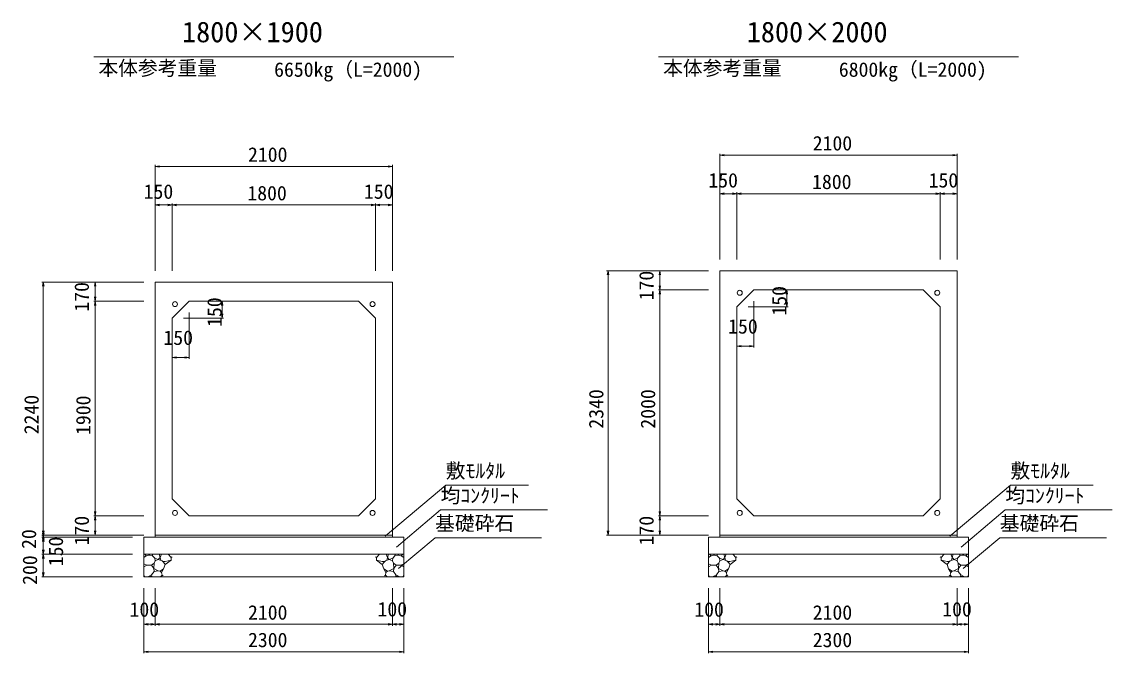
# Model space of a CAD drawing. Units: millimetres on the paper. Extents: x 0 to 841, y 0 to 594.
# Drawn here: x 266.1 to 459.1, y 329.7 to 441.5 of the extents above; entities that cross this region are included whole.
import ezdxf
from ezdxf.enums import TextEntityAlignment as Align

# ---------------------------------------------------------------- set-up
doc = ezdxf.new("R2010")
doc.units = ezdxf.units.MM
for name, color, linetype, lineweight in [('D-STR-DIM（寸法）', 7, 'Continuous', 18), ('D-STR-HTXT（旗揚げ）', 4, 'Continuous', 18), ('D-STR-STRn（構造物）', 5, 'Continuous', 18), ('D-STR（構造物外形線）', 1, 'Continuous', 18)]:
    doc.layers.add(name, color=color, linetype=linetype, lineweight=lineweight)
doc.layers.add('D-STR-TXT（文字）', color=7, linetype='Continuous')
doc.styles.add('ＭＳ ゴシック', font='')
doc.styles.get('ＭＳ ゴシック').set_extended_font_data('MS Gothic')

msp = doc.modelspace()

# ---------------------------------------------------------------- linework, layer by layer
at = {"layer": 'D-STR-DIM（寸法）'}
for p, q in [((389.673, 399.438), (389.673, 418.163)), ((389.673, 417.913), (390.423, 418.038)), ((389.673, 417.913), (389.773, 417.913)), ((390.423, 417.788), (389.673, 417.913)), ((431.573, 417.913), (389.773, 417.913)), ((430.923, 418.038), (431.673, 417.913)), ((431.673, 417.913), (430.923, 417.788)), ((431.673, 417.913), (431.573, 417.913)), ((431.673, 399.438), (431.673, 418.163)), ((289.673, 397.438), (289.673, 416.163)), ((289.673, 415.913), (290.423, 416.038)), ((289.673, 415.913), (289.773, 415.913)), ((290.423, 415.788), (289.673, 415.913)), ((331.573, 415.913), (289.773, 415.913)), ((330.923, 416.038), (331.673, 415.913)), ((331.673, 415.913), (330.923, 415.788)), ((331.673, 415.913), (331.573, 415.913)), ((331.673, 397.438), (331.673, 416.163)), ((389.673, 399.438), (389.673, 411.33)), ((392.673, 399.438), (392.673, 411.33)), ((392.673, 399.438), (392.673, 411.33)), ((428.673, 399.438), (428.673, 411.33)), ((428.673, 399.438), (428.673, 411.33)), ((431.673, 399.488), (431.673, 411.33)), ((389.673, 411.08), (390.423, 411.205)), ((389.673, 411.08), (389.773, 411.08)), ((390.423, 410.955), (389.673, 411.08)), ((389.773, 411.08), (392.573, 411.08)), ((391.923, 411.205), (392.673, 411.08)), ((392.673, 411.08), (391.923, 410.955)), ((392.673, 411.08), (392.573, 411.08)), ((392.673, 411.08), (393.423, 411.205)), ((392.673, 411.08), (392.773, 411.08)), ((393.423, 410.955), (392.673, 411.08)), ((392.773, 411.08), (428.573, 411.08)), ((427.923, 411.205), (428.673, 411.08)), ((428.673, 411.08), (427.923, 410.955)), ((428.673, 411.08), (428.573, 411.08)), ((428.673, 411.08), (429.423, 411.205)), ((428.673, 411.08), (428.773, 411.08)), ((429.423, 410.955), (428.673, 411.08)), ((431.573, 411.08), (428.773, 411.08)), ((430.923, 411.205), (431.673, 411.08)), ((431.673, 411.08), (430.923, 410.955)), ((431.673, 411.08), (431.573, 411.08)), ((289.673, 397.438), (289.673, 409.33)), ((289.673, 409.08), (290.423, 409.205)), ((289.673, 409.08), (289.773, 409.08)), ((290.423, 408.955), (289.673, 409.08)), ((289.773, 409.08), (292.573, 409.08)), ((291.923, 409.205), (292.673, 409.08)), ((292.673, 409.08), (291.923, 408.955)), ((292.673, 409.08), (292.573, 409.08)), ((292.673, 397.438), (292.673, 409.33)), ((292.673, 397.438), (292.673, 409.33)), ((292.673, 409.08), (293.423, 409.205)), ((292.673, 409.08), (292.773, 409.08)), ((293.423, 408.955), (292.673, 409.08)), ((292.773, 409.08), (328.573, 409.08)), ((327.923, 409.205), (328.673, 409.08)), ((328.673, 409.08), (327.923, 408.955)), ((328.673, 409.08), (328.573, 409.08)), ((328.673, 397.438), (328.673, 409.33)), ((328.673, 397.438), (328.673, 409.33)), ((328.673, 409.08), (329.423, 409.205)), ((328.673, 409.08), (328.773, 409.08)), ((329.423, 408.955), (328.673, 409.08)), ((331.573, 409.08), (328.773, 409.08)), ((330.923, 409.205), (331.673, 409.08)), ((331.673, 409.08), (330.923, 408.955)), ((331.673, 409.08), (331.573, 409.08)), ((331.673, 397.488), (331.673, 409.33)), ((387.673, 397.438), (369.606, 397.438)), ((369.731, 396.688), (369.856, 397.438)), ((369.856, 397.438), (369.856, 397.338)), ((369.856, 397.438), (369.981, 396.688)), ((369.856, 397.338), (369.856, 350.738)), ((387.673, 397.438), (378.779, 397.438)), ((378.904, 396.688), (379.029, 397.438)), ((379.029, 397.438), (379.029, 397.338)), ((379.029, 397.438), (379.154, 396.688)), ((379.029, 397.338), (379.029, 394.138)), ((287.673, 395.438), (269.606, 395.438)), ((269.731, 394.688), (269.856, 395.438)), ((269.856, 395.438), (269.856, 395.338)), ((269.856, 395.438), (269.981, 394.688)), ((269.856, 395.338), (269.856, 350.738)), ((287.673, 395.438), (278.779, 395.438)), ((278.904, 394.688), (279.029, 395.438)), ((279.029, 395.438), (279.029, 395.338)), ((279.029, 395.438), (279.154, 394.688)), ((279.029, 395.338), (279.029, 392.138)), ((387.673, 394.038), (378.779, 394.038)), ((387.673, 394.038), (378.779, 394.038)), ((379.029, 394.038), (378.904, 394.788)), ((378.904, 393.288), (379.029, 394.038)), ((379.154, 394.788), (379.029, 394.038)), ((379.029, 394.038), (379.029, 394.138)), ((379.029, 394.038), (379.029, 393.938)), ((379.029, 394.038), (379.154, 393.288)), ((379.029, 354.138), (379.029, 393.938)), ((397.673, 394.038), (401.778, 394.038)), ((401.403, 393.288), (401.528, 394.038)), ((401.528, 394.038), (401.528, 393.938)), ((401.528, 394.038), (401.653, 393.288)), ((401.528, 391.138), (401.528, 393.938)), ((287.673, 392.038), (278.779, 392.038)), ((287.673, 392.038), (278.779, 392.038)), ((279.029, 392.038), (278.904, 392.788)), ((278.904, 391.288), (279.029, 392.038)), ((279.154, 392.788), (279.029, 392.038)), ((279.029, 392.038), (279.029, 392.138)), ((279.029, 392.038), (279.029, 391.938)), ((279.029, 392.038), (279.154, 391.288)), ((297.673, 392.038), (301.778, 392.038)), ((301.403, 391.288), (301.528, 392.038)), ((301.528, 392.038), (301.528, 391.938)), ((301.528, 392.038), (301.653, 391.288)), ((395.673, 392.038), (395.673, 383.84)), ((279.029, 354.138), (279.029, 391.938)), ((295.673, 390.038), (295.673, 381.84)), ((301.528, 389.138), (301.528, 391.938)), ((394.673, 391.038), (401.778, 391.038)), ((401.528, 391.038), (401.403, 391.788)), ((401.653, 391.788), (401.528, 391.038)), ((401.528, 391.038), (401.528, 391.138)), ((294.673, 389.038), (301.778, 389.038)), ((301.528, 389.038), (301.403, 389.788)), ((301.653, 389.788), (301.528, 389.038)), ((301.528, 389.038), (301.528, 389.138)), ((392.673, 389.038), (392.673, 383.84)), ((292.673, 387.038), (292.673, 381.84)), ((392.673, 384.09), (393.423, 384.215)), ((392.673, 384.09), (392.773, 384.09)), ((393.423, 383.965), (392.673, 384.09)), ((395.573, 384.09), (392.773, 384.09)), ((394.923, 384.215), (395.673, 384.09)), ((395.673, 384.09), (394.923, 383.965)), ((395.673, 384.09), (395.573, 384.09)), ((292.673, 382.09), (293.423, 382.215)), ((292.673, 382.09), (292.773, 382.09)), ((293.423, 381.965), (292.673, 382.09)), ((295.573, 382.09), (292.773, 382.09)), ((294.923, 382.215), (295.673, 382.09)), ((295.673, 382.09), (294.923, 381.965)), ((295.673, 382.09), (295.573, 382.09)), ((287.673, 354.038), (278.779, 354.038)), ((287.673, 354.038), (278.779, 354.038)), ((279.029, 354.038), (278.904, 354.788)), ((278.904, 353.288), (279.029, 354.038)), ((279.154, 354.788), (279.029, 354.038)), ((279.029, 354.038), (279.029, 354.138)), ((279.029, 354.038), (279.029, 353.938)), ((279.029, 354.038), (279.154, 353.288)), ((279.029, 350.738), (279.029, 353.938)), ((387.673, 354.038), (378.779, 354.038)), ((387.673, 354.038), (378.779, 354.038)), ((379.029, 354.038), (378.904, 354.788)), ((378.904, 353.288), (379.029, 354.038)), ((379.154, 354.788), (379.029, 354.038)), ((379.029, 354.038), (379.029, 354.138)), ((379.029, 354.038), (379.029, 353.938)), ((379.029, 354.038), (379.154, 353.288)), ((379.029, 350.738), (379.029, 353.938)), ((287.673, 350.638), (269.606, 350.638)), ((287.673, 350.638), (269.606, 350.638)), ((285.673, 350.238), (269.606, 350.238)), ((285.673, 350.238), (269.606, 350.238)), ((269.856, 350.638), (269.731, 351.388)), ((269.856, 350.238), (269.731, 350.988)), ((269.731, 349.888), (269.856, 350.638)), ((269.731, 349.488), (269.856, 350.238)), ((269.981, 351.388), (269.856, 350.638)), ((269.981, 350.988), (269.856, 350.238)), ((269.856, 350.638), (269.856, 350.738)), ((269.856, 350.638), (269.856, 350.538)), ((269.856, 350.638), (269.981, 349.888)), ((269.856, 350.538), (269.856, 350.338)), ((269.856, 350.238), (269.856, 350.338)), ((269.856, 350.238), (269.856, 350.138)), ((269.856, 350.238), (269.981, 349.488)), ((269.856, 350.138), (269.856, 347.338)), ((287.673, 350.638), (278.779, 350.638)), ((279.029, 350.638), (278.904, 351.388)), ((279.154, 351.388), (279.029, 350.638)), ((279.029, 350.638), (279.029, 350.738)), ((387.673, 350.638), (369.606, 350.638)), ((369.856, 350.638), (369.731, 351.388)), ((369.981, 351.388), (369.856, 350.638)), ((369.856, 350.638), (369.856, 350.738)), ((387.673, 350.638), (378.779, 350.638)), ((379.029, 350.638), (378.904, 351.388)), ((379.154, 351.388), (379.029, 350.638)), ((379.029, 350.638), (379.029, 350.738)), ((269.856, 347.238), (269.731, 347.988)), ((269.981, 347.988), (269.856, 347.238)), ((285.673, 347.238), (269.606, 347.238)), ((285.673, 347.238), (269.606, 347.238)), ((269.731, 346.488), (269.856, 347.238)), ((269.856, 347.238), (269.856, 347.338)), ((269.856, 347.238), (269.856, 347.138)), ((269.856, 347.238), (269.981, 346.488)), ((269.856, 347.138), (269.856, 343.338)), ((269.856, 343.238), (269.731, 343.988)), ((269.981, 343.988), (269.856, 343.238)), ((285.673, 343.238), (269.606, 343.238)), ((269.856, 343.238), (269.856, 343.338)), ((287.673, 341.238), (287.673, 329.711)), ((287.673, 341.238), (287.673, 334.575)), ((289.673, 341.238), (289.673, 334.575)), ((289.673, 340.838), (289.673, 334.575)), ((331.673, 341.238), (331.673, 334.575)), ((331.673, 341.238), (331.673, 334.575)), ((333.673, 341.238), (333.673, 334.575)), ((333.673, 341.238), (333.673, 329.711)), ((387.673, 341.238), (387.673, 329.711)), ((387.673, 341.238), (387.673, 334.575)), ((389.673, 341.238), (389.673, 334.575)), ((389.673, 340.838), (389.673, 334.575)), ((431.673, 341.238), (431.673, 334.575)), ((431.673, 341.238), (431.673, 334.575)), ((433.673, 341.238), (433.673, 334.575)), ((433.673, 341.238), (433.673, 329.711)), ((287.673, 334.825), (288.423, 334.95)), ((287.673, 334.825), (287.773, 334.825)), ((288.423, 334.7), (287.673, 334.825)), ((287.773, 334.825), (289.573, 334.825)), ((288.923, 334.95), (289.673, 334.825)), ((289.673, 334.825), (288.923, 334.7)), ((289.673, 334.825), (289.573, 334.825)), ((289.673, 334.825), (290.423, 334.95)), ((289.673, 334.825), (289.773, 334.825)), ((290.423, 334.7), (289.673, 334.825)), ((289.773, 334.825), (331.573, 334.825)), ((330.923, 334.95), (331.673, 334.825)), ((331.673, 334.825), (330.923, 334.7)), ((331.673, 334.825), (331.573, 334.825)), ((331.673, 334.825), (332.423, 334.95)), ((331.673, 334.825), (331.773, 334.825)), ((332.423, 334.7), (331.673, 334.825)), ((331.773, 334.825), (333.573, 334.825)), ((332.923, 334.95), (333.673, 334.825)), ((333.673, 334.825), (332.923, 334.7)), ((333.673, 334.825), (333.573, 334.825)), ((387.673, 334.825), (388.423, 334.95)), ((387.673, 334.825), (387.773, 334.825)), ((388.423, 334.7), (387.673, 334.825)), ((387.773, 334.825), (389.573, 334.825)), ((388.923, 334.95), (389.673, 334.825)), ((389.673, 334.825), (388.923, 334.7)), ((389.673, 334.825), (389.573, 334.825)), ((389.673, 334.825), (390.423, 334.95)), ((389.673, 334.825), (389.773, 334.825)), ((390.423, 334.7), (389.673, 334.825)), ((389.773, 334.825), (431.573, 334.825)), ((430.923, 334.95), (431.673, 334.825)), ((431.673, 334.825), (430.923, 334.7)), ((431.673, 334.825), (431.573, 334.825)), ((431.673, 334.825), (432.423, 334.95)), ((431.673, 334.825), (431.773, 334.825)), ((432.423, 334.7), (431.673, 334.825)), ((431.773, 334.825), (433.573, 334.825)), ((432.923, 334.95), (433.673, 334.825)), ((433.673, 334.825), (432.923, 334.7)), ((433.673, 334.825), (433.573, 334.825)), ((287.673, 329.961), (288.423, 330.086)), ((287.673, 329.961), (287.773, 329.961)), ((288.423, 329.836), (287.673, 329.961)), ((287.773, 329.961), (333.573, 329.961)), ((332.923, 330.086), (333.673, 329.961)), ((333.673, 329.961), (332.923, 329.836)), ((333.673, 329.961), (333.573, 329.961)), ((387.673, 329.961), (388.423, 330.086)), ((387.673, 329.961), (387.773, 329.961)), ((388.423, 329.836), (387.673, 329.961)), ((387.773, 329.961), (433.573, 329.961)), ((432.923, 330.086), (433.673, 329.961)), ((433.673, 329.961), (432.923, 329.836)), ((433.673, 329.961), (433.573, 329.961))]:
    msp.add_line(p, q, dxfattribs=at)
at = {"layer": 'D-STR-HTXT（旗揚げ）'}
for p, q in [((278.781, 435.341), (342.565, 435.341)), ((378.781, 435.341), (442.565, 435.341)), ((330.39, 350.45), (341.123, 359.467)), ((355.785, 359.467), (341.123, 359.467)), ((430.39, 350.45), (441.123, 359.467)), ((455.785, 359.467), (441.123, 359.467)), ((332.412, 348.515), (340.211, 355.068)), ((359.136, 355.068), (340.211, 355.068)), ((432.412, 348.515), (440.211, 355.068)), ((459.136, 355.068), (440.211, 355.068)), ((332.762, 344.72), (339.236, 350.159)), ((358.099, 350.159), (339.236, 350.159)), ((432.762, 344.72), (439.236, 350.159)), ((458.099, 350.159), (439.236, 350.159))]:
    msp.add_line(p, q, dxfattribs=at)
at = {"layer": 'D-STR-STRn（構造物）'}
for p, q in [((287.673, 350.238), (333.673, 350.238)), ((287.673, 350.238), (287.673, 343.238)), ((289.673, 350.638), (289.673, 350.238)), ((331.673, 350.638), (331.673, 350.238)), ((333.673, 350.238), (333.673, 343.238)), ((387.673, 350.238), (433.673, 350.238)), ((387.673, 350.238), (387.673, 343.238)), ((389.673, 350.638), (389.673, 350.238)), ((431.673, 350.638), (431.673, 350.238)), ((433.673, 350.238), (433.673, 343.238)), ((287.673, 347.238), (333.673, 347.238)), ((288.099, 346.922), (287.673, 346.672)), ((288.099, 346.922), (287.834, 347.238)), ((288.567, 347.073), (288.099, 346.922)), ((288.567, 347.073), (288.72, 347.238)), ((289.214, 346.969), (288.567, 347.073)), ((289.006, 345.297), (289.486, 345.67)), ((289.214, 346.969), (289.199, 347.238)), ((289.604, 346.544), (289.214, 346.969)), ((289.429, 344.71), (289.486, 345.67)), ((289.486, 345.67), (289.674, 346.048)), ((289.674, 346.048), (289.604, 346.544)), ((290.222, 346.331), (289.604, 346.544)), ((289.674, 346.048), (290.222, 346.331)), ((290.544, 346.664), (290.222, 346.331)), ((290.222, 346.331), (290.884, 346.086)), ((290.362, 347.238), (290.544, 346.664)), ((290.544, 346.664), (290.768, 347.238)), ((290.544, 346.664), (290.669, 346.166)), ((290.884, 346.086), (291.128, 345.854)), ((291.006, 345.97), (291.455, 345.927)), ((291.128, 345.854), (291.459, 345.413)), ((291.455, 345.927), (292.48, 346.189)), ((291.459, 345.413), (292.48, 346.189)), ((291.963, 347.238), (292.48, 346.662)), ((292.48, 346.662), (292.655, 346.749)), ((292.48, 346.662), (292.48, 346.189)), ((292.48, 346.189), (292.5, 346.185)), ((328.866, 346.662), (328.691, 346.749)), ((328.866, 346.189), (328.846, 346.185)), ((329.383, 347.238), (328.866, 346.662)), ((328.866, 346.662), (328.866, 346.189)), ((329.891, 345.927), (328.866, 346.189)), ((329.887, 345.413), (328.866, 346.189)), ((330.218, 345.854), (329.887, 345.413)), ((330.34, 345.97), (329.891, 345.927)), ((330.463, 346.086), (330.218, 345.854)), ((331.124, 346.331), (330.463, 346.086)), ((330.803, 346.664), (330.579, 347.238)), ((330.803, 346.664), (330.678, 346.166)), ((330.984, 347.238), (330.803, 346.664)), ((330.803, 346.664), (331.124, 346.331)), ((331.124, 346.331), (331.743, 346.544)), ((331.672, 346.048), (331.124, 346.331)), ((331.672, 346.048), (331.743, 346.544)), ((331.86, 345.67), (331.672, 346.048)), ((331.743, 346.544), (332.133, 346.969)), ((331.917, 344.71), (331.86, 345.67)), ((332.34, 345.297), (331.86, 345.67)), ((332.133, 346.969), (332.147, 347.238)), ((332.133, 346.969), (332.779, 347.073)), ((332.779, 347.073), (332.626, 347.238)), ((332.779, 347.073), (333.247, 346.922)), ((333.247, 346.922), (333.513, 347.238)), ((333.247, 346.922), (333.673, 346.672)), ((387.673, 347.238), (433.673, 347.238)), ((388.099, 346.922), (387.673, 346.672)), ((388.099, 346.922), (387.834, 347.238)), ((388.567, 347.073), (388.099, 346.922)), ((388.567, 347.073), (388.72, 347.238)), ((389.214, 346.969), (388.567, 347.073)), ((389.006, 345.297), (389.486, 345.67)), ((389.214, 346.969), (389.199, 347.238)), ((389.604, 346.544), (389.214, 346.969)), ((389.429, 344.71), (389.486, 345.67)), ((389.486, 345.67), (389.674, 346.048)), ((389.674, 346.048), (389.604, 346.544)), ((390.222, 346.331), (389.604, 346.544)), ((389.674, 346.048), (390.222, 346.331)), ((390.544, 346.664), (390.222, 346.331)), ((390.222, 346.331), (390.884, 346.086)), ((390.362, 347.238), (390.544, 346.664)), ((390.544, 346.664), (390.768, 347.238)), ((390.544, 346.664), (390.669, 346.166)), ((390.884, 346.086), (391.128, 345.854)), ((391.006, 345.97), (391.455, 345.927)), ((391.128, 345.854), (391.459, 345.413)), ((391.455, 345.927), (392.48, 346.189)), ((391.459, 345.413), (392.48, 346.189)), ((391.963, 347.238), (392.48, 346.662)), ((392.48, 346.662), (392.655, 346.749)), ((392.48, 346.662), (392.48, 346.189)), ((392.48, 346.189), (392.5, 346.185)), ((428.866, 346.662), (428.691, 346.749)), ((428.866, 346.189), (428.846, 346.185)), ((429.383, 347.238), (428.866, 346.662)), ((428.866, 346.662), (428.866, 346.189)), ((429.891, 345.927), (428.866, 346.189)), ((429.887, 345.413), (428.866, 346.189)), ((430.218, 345.854), (429.887, 345.413)), ((430.34, 345.97), (429.891, 345.927)), ((430.463, 346.086), (430.218, 345.854)), ((431.124, 346.331), (430.463, 346.086)), ((430.803, 346.664), (430.579, 347.238)), ((430.803, 346.664), (430.678, 346.166)), ((430.984, 347.238), (430.803, 346.664)), ((430.803, 346.664), (431.124, 346.331)), ((431.124, 346.331), (431.743, 346.544)), ((431.672, 346.048), (431.124, 346.331)), ((431.672, 346.048), (431.743, 346.544)), ((431.86, 345.67), (431.672, 346.048)), ((431.743, 346.544), (432.133, 346.969)), ((431.917, 344.71), (431.86, 345.67)), ((432.34, 345.297), (431.86, 345.67)), ((432.133, 346.969), (432.147, 347.238)), ((432.133, 346.969), (432.779, 347.073)), ((432.779, 347.073), (432.626, 347.238)), ((432.779, 347.073), (433.247, 346.922)), ((433.247, 346.922), (433.513, 347.238)), ((433.247, 346.922), (433.673, 346.672)), ((288.192, 345.311), (287.673, 345.529)), ((287.673, 345.016), (288.192, 345.311)), ((288.192, 345.311), (289.006, 345.297)), ((289.429, 344.71), (289.006, 345.297)), ((289.04, 343.611), (289.48, 344.169)), ((289.48, 344.169), (289.429, 344.71)), ((289.429, 344.71), (290.224, 344.28)), ((290.224, 344.28), (289.48, 344.169)), ((290.56, 344.255), (290.224, 344.28)), ((291.168, 344.636), (290.56, 344.255)), ((290.56, 344.255), (290.813, 343.995)), ((290.813, 343.995), (291.168, 344.636)), ((290.908, 343.54), (290.813, 343.995)), ((291.459, 345.413), (291.168, 344.636)), ((329.887, 345.413), (330.178, 344.636)), ((330.534, 343.995), (330.178, 344.636)), ((330.178, 344.636), (330.787, 344.255)), ((330.439, 343.54), (330.534, 343.995)), ((330.787, 344.255), (330.534, 343.995)), ((330.787, 344.255), (331.122, 344.28)), ((331.917, 344.71), (331.122, 344.28)), ((331.122, 344.28), (331.866, 344.169)), ((331.866, 344.169), (331.917, 344.71)), ((332.306, 343.611), (331.866, 344.169)), ((331.917, 344.71), (332.34, 345.297)), ((333.155, 345.311), (332.34, 345.297)), ((333.155, 345.311), (333.673, 345.529)), ((333.673, 345.016), (333.155, 345.311)), ((388.192, 345.311), (387.673, 345.529)), ((387.673, 345.016), (388.192, 345.311)), ((388.192, 345.311), (389.006, 345.297)), ((389.429, 344.71), (389.006, 345.297)), ((389.04, 343.611), (389.48, 344.169)), ((389.48, 344.169), (389.429, 344.71)), ((389.429, 344.71), (390.224, 344.28)), ((390.224, 344.28), (389.48, 344.169)), ((390.56, 344.255), (390.224, 344.28)), ((391.168, 344.636), (390.56, 344.255)), ((390.56, 344.255), (390.813, 343.995)), ((390.813, 343.995), (391.168, 344.636)), ((390.908, 343.54), (390.813, 343.995)), ((391.459, 345.413), (391.168, 344.636)), ((429.887, 345.413), (430.178, 344.636)), ((430.534, 343.995), (430.178, 344.636)), ((430.178, 344.636), (430.787, 344.255)), ((430.439, 343.54), (430.534, 343.995)), ((430.787, 344.255), (430.534, 343.995)), ((430.787, 344.255), (431.122, 344.28)), ((431.917, 344.71), (431.122, 344.28)), ((431.122, 344.28), (431.866, 344.169)), ((431.866, 344.169), (431.917, 344.71)), ((432.306, 343.611), (431.866, 344.169)), ((431.917, 344.71), (432.34, 345.297)), ((433.155, 345.311), (432.34, 345.297)), ((433.155, 345.311), (433.673, 345.529)), ((433.673, 345.016), (433.155, 345.311)), ((287.844, 343.238), (287.673, 343.594)), ((287.673, 343.238), (333.673, 343.238)), ((288.495, 343.312), (288.191, 343.238)), ((288.495, 343.312), (289.04, 343.611)), ((288.997, 343.33), (288.495, 343.312)), ((289.207, 343.238), (288.997, 343.33)), ((289.04, 343.611), (289.051, 343.332)), ((290.606, 343.238), (290.908, 343.54)), ((290.908, 343.54), (291.064, 343.394)), ((330.439, 343.54), (330.283, 343.394)), ((330.74, 343.238), (330.439, 343.54)), ((332.139, 343.238), (332.349, 343.33)), ((332.306, 343.611), (332.296, 343.332)), ((332.852, 343.312), (332.306, 343.611)), ((332.349, 343.33), (332.852, 343.312)), ((332.852, 343.312), (333.155, 343.238)), ((333.503, 343.238), (333.673, 343.594)), ((387.844, 343.238), (387.673, 343.594)), ((387.673, 343.238), (433.673, 343.238)), ((388.495, 343.312), (388.191, 343.238)), ((388.495, 343.312), (389.04, 343.611)), ((388.997, 343.33), (388.495, 343.312)), ((389.207, 343.238), (388.997, 343.33)), ((389.04, 343.611), (389.051, 343.332)), ((390.606, 343.238), (390.908, 343.54)), ((390.908, 343.54), (391.064, 343.394)), ((430.439, 343.54), (430.283, 343.394)), ((430.74, 343.238), (430.439, 343.54)), ((432.139, 343.238), (432.349, 343.33)), ((432.306, 343.611), (432.296, 343.332)), ((432.852, 343.312), (432.306, 343.611)), ((432.349, 343.33), (432.852, 343.312)), ((432.852, 343.312), (433.155, 343.238)), ((433.503, 343.238), (433.673, 343.594))]:
    msp.add_line(p, q, dxfattribs=at)
at = {"layer": 'D-STR（構造物外形線）'}
for p, q in [((389.673, 350.638), (389.673, 397.438)), ((389.673, 397.438), (431.673, 397.438)), ((431.673, 397.438), (431.673, 350.638)), ((289.673, 350.638), (289.673, 395.438)), ((289.673, 395.438), (331.673, 395.438)), ((331.673, 395.438), (331.673, 350.638)), ((392.673, 391.038), (395.673, 394.038)), ((395.673, 394.038), (425.673, 394.038)), ((425.673, 394.038), (428.673, 391.038)), ((292.673, 389.038), (295.673, 392.038)), ((295.673, 392.038), (325.673, 392.038)), ((325.673, 392.038), (328.673, 389.038)), ((392.673, 357.038), (392.673, 391.038)), ((428.673, 391.038), (428.673, 357.038)), ((292.673, 357.038), (292.673, 389.038)), ((328.673, 389.038), (328.673, 357.038)), ((295.673, 354.038), (292.673, 357.038)), ((328.673, 357.038), (325.673, 354.038)), ((395.673, 354.038), (392.673, 357.038)), ((428.673, 357.038), (425.673, 354.038)), ((325.673, 354.038), (295.673, 354.038)), ((425.673, 354.038), (395.673, 354.038)), ((331.673, 350.638), (289.673, 350.638)), ((431.673, 350.638), (389.673, 350.638))]:
    msp.add_line(p, q, dxfattribs=at)
for centre in [(393.183, 393.528), (428.163, 393.528), (293.183, 391.528), (328.163, 391.528), (293.183, 354.548), (328.163, 354.548), (393.183, 354.548), (428.163, 354.548)]:
    msp.add_circle(centre, 0.44, dxfattribs=at)

# ---------------------------------------------------------------- texts
at = {"layer": 'D-STR-DIM（寸法）', "style": 'ＭＳ ゴシック'}
for s, p in [('2100', (406.107, 417.963)), ('2100', (306.107, 415.963)), ('150', (387.629, 411.405)), ('1800', (405.992, 411.13)), ('150', (426.629, 411.405)), ('150', (287.629, 409.405)), ('1800', (305.992, 409.13)), ('150', (326.629, 409.405)), ('150', (391.129, 385.53)), ('150', (291.129, 383.53)), ('100', (285.129, 335.401)), ('2100', (306.107, 334.875)), ('100', (329.039, 335.442)), ('100', (385.129, 335.401)), ('2100', (406.107, 334.875)), ('100', (429.039, 335.442)), ('2300', (306.107, 330.011)), ('2300', (406.107, 330.011))]:
    msp.add_text(s, height=2.566, dxfattribs=at).set_placement(p, align=Align.BOTTOM_LEFT)
for s, p in [('170', (378.704, 392.194)), ('170', (278.704, 390.194)), ('150', (402.232, 389.494)), ('150', (302.232, 387.494)), ('2240', (269.806, 368.472)), ('1900', (278.979, 368.357)), ('2340', (369.806, 369.472)), ('2000', (378.979, 369.472)), ('170', (278.704, 348.794)), ('170', (378.704, 348.794)), ('20', (269.358, 348.172)), ('150', (274.124, 345.106)), ('200', (269.531, 341.809))]:
    msp.add_text(s, height=2.566, rotation=90, dxfattribs=at).set_placement(p, align=Align.BOTTOM_LEFT)
at = {"layer": 'D-STR-TXT（文字）', "style": 'ＭＳ ゴシック'}
for s, height, p in [('1800×1900', 3.666, (294.43, 436.79)), ('1800×2000', 3.666, (394.43, 436.79)), ('本体参考重量', 2.566, (279.612, 431.275)), ('6650kg（L=2000)', 2.566, (310.732, 431.011)), ('本体参考重量', 2.566, (379.612, 431.275)), ('6800kg（L=2000)', 2.566, (410.732, 431.011)), ('敷ﾓﾙﾀﾙ', 2.566, (341.123, 359.967)), ('敷ﾓﾙﾀﾙ', 2.566, (441.123, 359.967)), ('均ｺﾝｸﾘｰﾄ', 2.566, (340.211, 355.568)), ('均ｺﾝｸﾘｰﾄ', 2.566, (440.211, 355.568)), ('基礎砕石', 2.566, (339.236, 350.659)), ('基礎砕石', 2.566, (439.236, 350.659))]:
    msp.add_text(s, height=height, dxfattribs=at).set_placement(p, align=Align.BOTTOM_LEFT)

doc.saveas('drawing.dxf')
